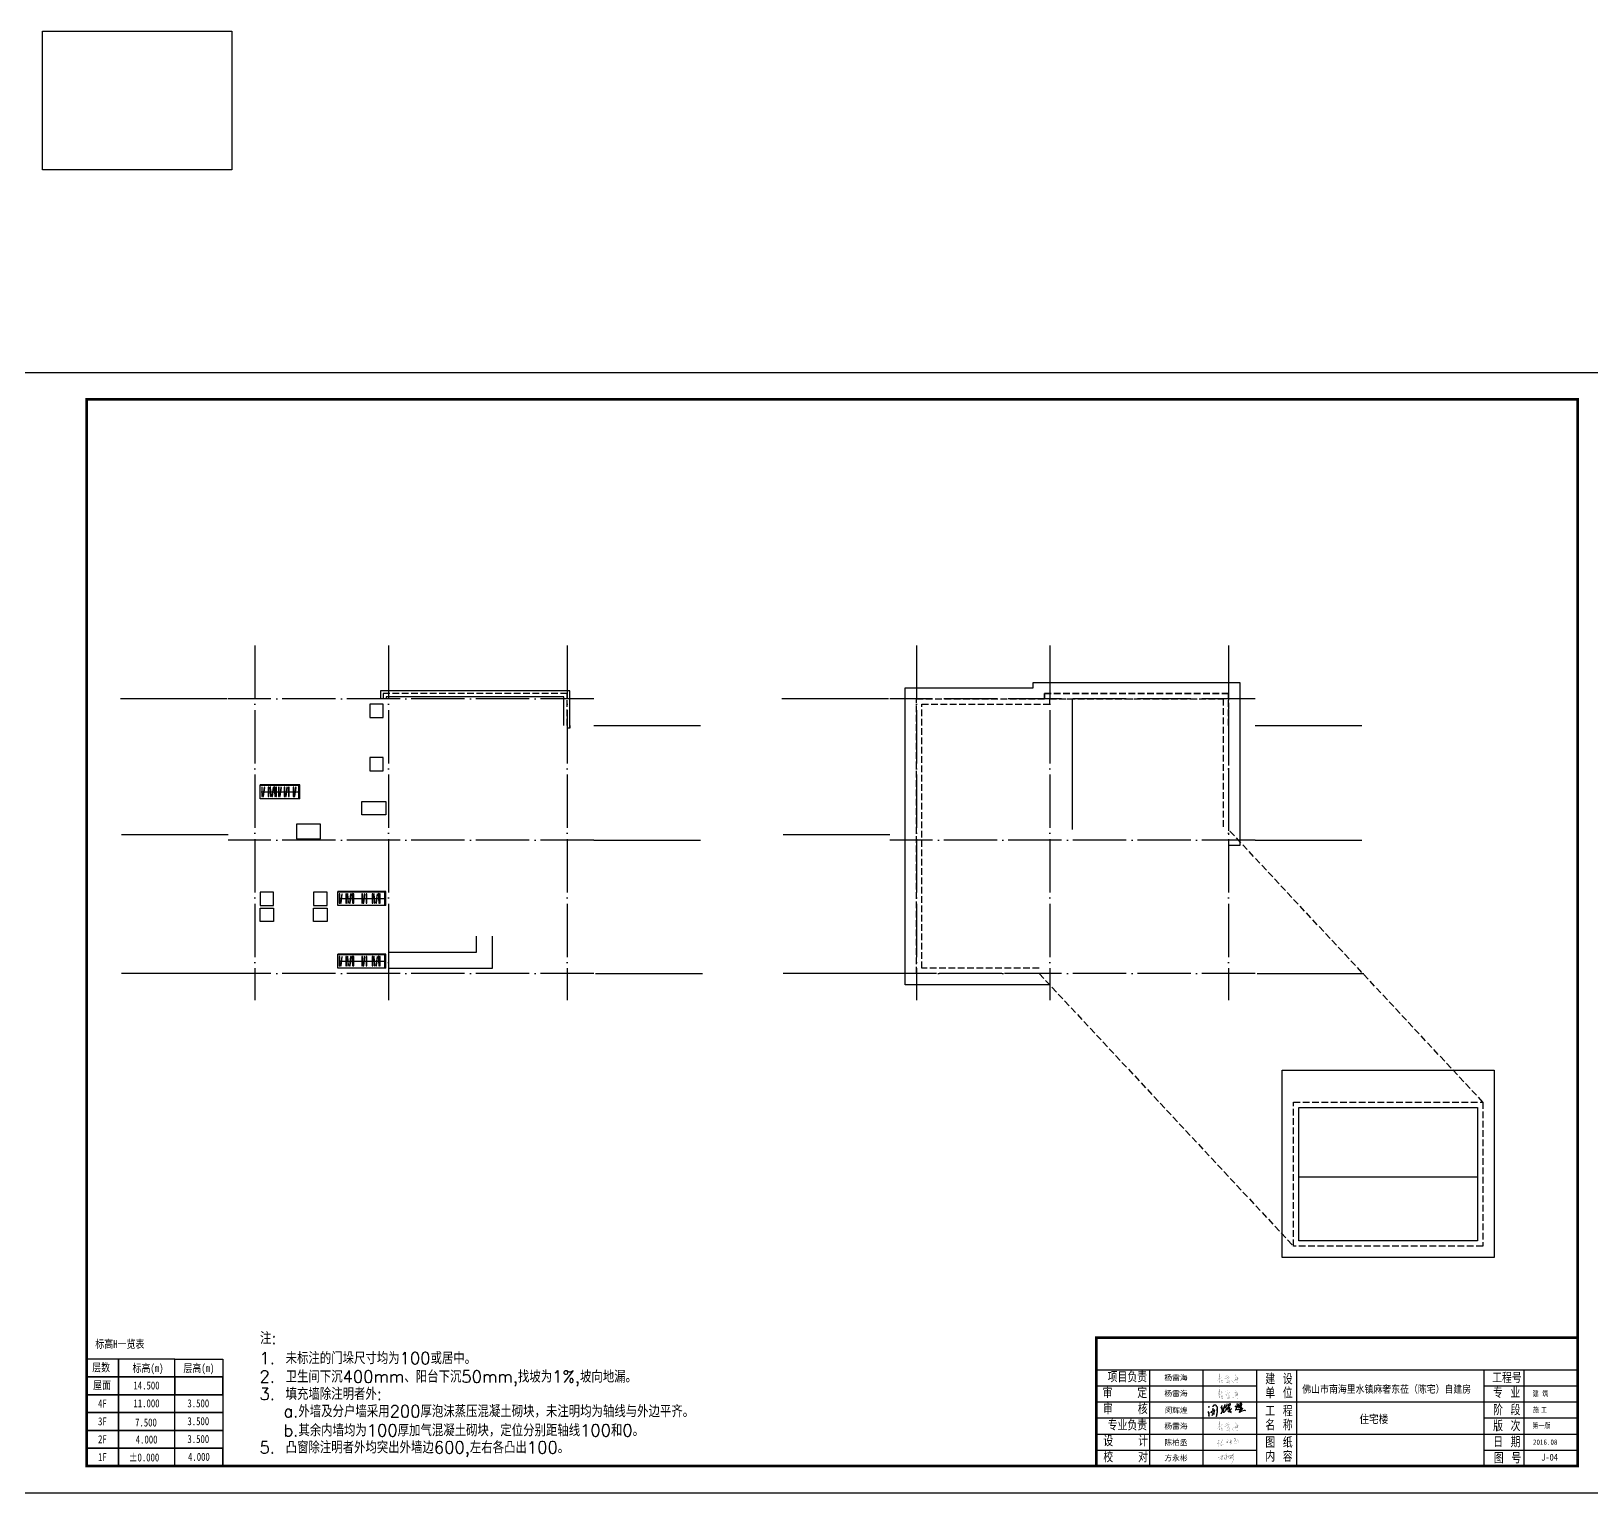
# Model space of a CAD drawing. Extents: x 2265485 to 2764500, y -717688 to -411246.
# Drawn here: x 2473863 to 2532365, y -717688 to -662883 of the extents above; entities that cross this region are included whole.
import ezdxf
from ezdxf.enums import TextEntityAlignment as Align

# ---------------------------------------------------------------- set-up
doc = ezdxf.new("R2010")
doc.units = 0
doc.header["$LTSCALE"] = 1000
doc.header["$MEASUREMENT"] = 0
doc.linetypes.add('DASH', pattern=[0.35, 0.25, -0.1])
doc.linetypes.add('DOTE', pattern=[2.42, 2, -0.2, 0.02, -0.2])
doc.layers.get('0').update_dxf_attribs({"linetype": 'CONTINUOUS'})
for name, color, linetype in [('00-6', 7, 'CONTINUOUS'), ('00L-图例', 155, 'CONTINUOUS'), ('00L-图例文字', 7, 'CONTINUOUS'), ('AXIS', 151, 'CONTINUOUS'), ('DOTE', 252, 'DOTE'), ('E_WINDOW', 140, 'CONTINUOUS'), ('fur', 253, 'CONTINUOUS'), ('LVTRY', 13, 'CONTINUOUS'), ('l立面最前', 6, 'CONTINUOUS'), ('PUB_HATCH', 8, 'CONTINUOUS'), ('PUB_TEXT', 7, 'CONTINUOUS'), ('PUB_TITLE', 4, 'CONTINUOUS'), ('出图文字', 40, 'CONTINUOUS'), ('图层2', 7, 'CONTINUOUS'), ('图签', 7, 'CONTINUOUS'), ('家具', 24, 'CONTINUOUS'), ('环宇图框', 4, 'CONTINUOUS')]:
    doc.layers.add(name, color=color, linetype=linetype)
doc.styles.add('_HZTXT', font='txt.shx', dxfattribs={"width": 0.8, "bigfont": 'HZTXT.shx'})
doc.styles.add('BAN', font='', dxfattribs={"width": 0.8})
doc.styles.get("Standard").update_dxf_attribs({"font": 'TXT', "width": 0.8, "bigfont": '_HZTXT'})
doc.styles.add('图签-黑体', font='simhei.ttf', dxfattribs={"width": 0.9})
doc.styles.add('宋体', font='')
doc.styles.add('标注字体', font='', dxfattribs={"width": 0.8})
doc.styles.add('黑体', font='simhei.ttf')
doc.styles.get('BAN').set_extended_font_data('SimSun')
doc.styles.get('宋体').set_extended_font_data('SimSun')
doc.styles.get('标注字体').set_extended_font_data('NSimSun')

# ---------------------------------------------------------------- blocks, each defined once
blk = doc.blocks.new('yangleihai')
at = {"linetype": 'Continuous', "const_width": 1}
for points in [[(68068, -124148), (68068, -124149), (68065, -124155), (68064, -124161), (68060, -124172), (68059, -124174), (68059, -124176)], [(68061, -124142), (68064, -124141), (68066, -124138), (68067, -124138), (68067, -124137), (68068, -124137), (68068, -124136), (68070, -124135), (68074, -124133), (68075, -124149)], [(68069, -124096), (68072, -124099), (68074, -124113), (68074, -124130)], [(68079, -124127), (68077, -124130), (68074, -124130), (68074, -124133)], [(68082, -124160), (68078, -124152), (68078, -124150), (68075, -124149), (68074, -124150), (68075, -124175), (68074, -124179), (68074, -124191), (68075, -124192)], [(68107, -124203), (68107, -124202), (68108, -124153), (68107, -124147), (68104, -124143), (68102, -124143), (68099, -124143), (68094, -124148), (68091, -124148), (68089, -124149)], [(68092, -124133), (68098, -124133), (68098, -124137), (68097, -124138), (68092, -124145), (68091, -124146), (68091, -124148)], [(68093, -124174), (68094, -124171), (68095, -124161)], [(68147, -124148), (68151, -124152), (68157, -124153), (68160, -124151), (68161, -124151), (68165, -124145), (68164, -124141), (68159, -124141), (68156, -124143), (68153, -124143), (68152, -124145), (68147, -124147), (68147, -124148), (68143, -124151), (68133, -124159), (68130, -124160), (68123, -124160)], [(68131, -124138), (68133, -124138), (68134, -124138)], [(68158, -124126), (68156, -124126), (68147, -124128), (68145, -124130), (68140, -124132), (68137, -124135), (68133, -124136), (68133, -124138)], [(68137, -124164), (68143, -124164)], [(68148, -124168), (68144, -124170), (68138, -124171)], [(68145, -124140), (68146, -124145), (68147, -124147)], [(68166, -124194), (68169, -124184), (68168, -124181), (68169, -124175), (68167, -124172), (68161, -124171), (68159, -124172), (68157, -124174), (68156, -124174)], [(68160, -124157), (68159, -124157), (68159, -124159), (68158, -124160)], [(68190, -124152), (68194, -124153), (68197, -124157), (68198, -124159)], [(68195, -124133), (68197, -124134), (68197, -124139)], [(68208, -124173), (68209, -124173), (68220, -124171), (68219, -124180), (68220, -124181), (68223, -124181), (68224, -124179), (68228, -124176), (68229, -124174), (68230, -124174), (68231, -124171), (68234, -124170), (68237, -124167)], [(68209, -124173), (68210, -124163)], [(68237, -124135), (68233, -124136), (68230, -124139), (68228, -124139), (68224, -124143), (68220, -124144), (68218, -124146)], [(68220, -124144), (68220, -124141), (68222, -124138), (68223, -124133), (68225, -124130), (68225, -124129), (68227, -124127), (68227, -124124), (68225, -124122), (68223, -124122), (68223, -124124)], [(68221, -124170), (68220, -124171)], [(68222, -124124), (68223, -124124), (68223, -124126)], [(68226, -124159), (68228, -124161), (68230, -124161), (68234, -124162), (68234, -124164), (68233, -124166), (68229, -124167), (68228, -124168), (68223, -124170), (68221, -124170), (68221, -124164), (68222, -124162), (68223, -124156), (68225, -124155), (68226, -124153), (68234, -124148), (68239, -124144), (68240, -124144), (68240, -124146), (68240, -124162), (68242, -124162), (68243, -124160), (68246, -124159), (68251, -124154), (68253, -124153), (68253, -124152), (68255, -124150)], [(68235, -124165), (68234, -124164)], [(68236, -124164), (68240, -124163), (68240, -124167), (68240, -124172), (68241, -124174), (68241, -124184), (68240, -124198), (68240, -124199), (68238, -124199), (68236, -124197), (68235, -124197)], [(68237, -124166), (68237, -124167), (68235, -124166), (68235, -124165), (68236, -124165), (68237, -124166), (68240, -124167)], [(68075, -124199), (68075, -124192), (68077, -124191), (68077, -124189)], [(68090, -124184), (68093, -124174), (68096, -124175), (68096, -124180), (68098, -124181), (68097, -124187), (68095, -124190), (68094, -124196), (68093, -124197), (68092, -124201)], [(68096, -124175), (68098, -124174), (68099, -124175), (68100, -124175), (68100, -124173), (68098, -124174)], [(68098, -124181), (68099, -124180), (68099, -124177), (68100, -124176), (68100, -124175)], [(68107, -124202), (68103, -124200), (68102, -124195), (68101, -124195), (68098, -124187), (68097, -124187)], [(68139, -124192), (68141, -124196), (68143, -124197), (68146, -124197), (68147, -124194), (68148, -124193), (68149, -124194), (68152, -124194), (68152, -124193), (68157, -124192)], [(68150, -124172), (68152, -124172), (68154, -124174), (68156, -124174), (68156, -124176), (68152, -124182), (68148, -124193)], [(68165, -124204), (68166, -124194), (68164, -124194), (68159, -124197), (68156, -124197), (68153, -124201), (68151, -124203)], [(68156, -124184), (68158, -124189), (68157, -124192), (68156, -124197)], [(68158, -124189), (68160, -124189), (68163, -124187)], [(68188, -124174), (68190, -124175), (68191, -124176), (68192, -124177), (68192, -124180), (68195, -124184), (68204, -124194), (68207, -124195), (68209, -124193), (68210, -124176), (68209, -124174)]]:
    blk.add_lwpolyline(points, dxfattribs=at)
blk = doc.blocks.new('chengbaicheng')
at = {"linetype": 'Continuous', "const_width": 1}
for points in [[(68063, -124423), (68062, -124423), (68062, -124420), (68065, -124417), (68066, -124418), (68066, -124420)], [(68068, -124433), (68069, -124431), (68069, -124428), (68068, -124427), (68068, -124425), (68067, -124420), (68066, -124420), (68063, -124423), (68063, -124430), (68064, -124432), (68068, -124433), (68068, -124445)], [(68069, -124428), (68072, -124427), (68073, -124425), (68075, -124424), (68077, -124418), (68077, -124412), (68073, -124411), (68071, -124412), (68069, -124413), (68067, -124414), (68065, -124415), (68065, -124417)], [(68066, -124400), (68066, -124401), (68069, -124402), (68069, -124400), (68070, -124398), (68078, -124397), (68078, -124398), (68079, -124399), (68076, -124406), (68074, -124407), (68073, -124411)], [(68068, -124425), (68067, -124425)], [(68068, -124447), (68071, -124447), (68071, -124445), (68068, -124445), (68068, -124447), (68069, -124455)], [(68070, -124455), (68069, -124455), (68068, -124457)], [(68071, -124445), (68072, -124443)], [(68079, -124399), (68080, -124397), (68078, -124397)], [(68089, -124404), (68091, -124404), (68098, -124400), (68103, -124400), (68103, -124403), (68101, -124405), (68100, -124410)], [(68091, -124425), (68089, -124426)], [(68095, -124439), (68096, -124437), (68099, -124436), (68099, -124435), (68102, -124435), (68103, -124443), (68101, -124448), (68099, -124447), (68096, -124444), (68096, -124442), (68095, -124439), (68093, -124439), (68093, -124442), (68090, -124442), (68090, -124439), (68092, -124438), (68093, -124439)], [(68101, -124421), (68097, -124421), (68095, -124423), (68095, -124424), (68091, -124425), (68092, -124421), (68096, -124415), (68099, -124410), (68100, -124410), (68102, -124412), (68101, -124416), (68101, -124419), (68101, -124421), (68102, -124423), (68102, -124426), (68103, -124433)], [(68096, -124437), (68095, -124436), (68095, -124435), (68092, -124435), (68092, -124438)], [(68096, -124442), (68098, -124442)], [(68101, -124419), (68105, -124418), (68105, -124413), (68102, -124412)], [(68121, -124440), (68122, -124435), (68117, -124431), (68112, -124430), (68103, -124433), (68102, -124435)], [(68105, -124398), (68110, -124398), (68112, -124396), (68111, -124394), (68108, -124392), (68105, -124392), (68105, -124398), (68103, -124400)], [(68104, -124391), (68105, -124392)], [(68141, -124409), (68142, -124409), (68146, -124406), (68150, -124405), (68153, -124405), (68154, -124411), (68153, -124412), (68153, -124413), (68151, -124415)], [(68147, -124420), (68148, -124415), (68151, -124415), (68151, -124417), (68153, -124417), (68150, -124419), (68147, -124420), (68145, -124422), (68145, -124424), (68143, -124426), (68142, -124428)], [(68151, -124386), (68151, -124391), (68152, -124392), (68153, -124404), (68161, -124402)], [(68154, -124417), (68154, -124414), (68153, -124413)], [(68153, -124405), (68153, -124404)], [(68156, -124440), (68154, -124417), (68161, -124418), (68162, -124419), (68168, -124418), (68174, -124413), (68178, -124410), (68179, -124414), (68179, -124426)], [(68159, -124398), (68160, -124399), (68161, -124402), (68163, -124402)], [(68171, -124407), (68175, -124403), (68178, -124402), (68179, -124410), (68182, -124410)], [(68195, -124382), (68192, -124382), (68191, -124385), (68186, -124390), (68185, -124393), (68183, -124394), (68179, -124399), (68178, -124402)], [(68184, -124435), (68184, -124433), (68185, -124433), (68186, -124431), (68189, -124430), (68191, -124429), (68192, -124428), (68195, -124427), (68196, -124425), (68194, -124400), (68193, -124398), (68191, -124399), (68188, -124401), (68182, -124410), (68182, -124413), (68179, -124414)], [(68188, -124424), (68190, -124419), (68191, -124418), (68192, -124414), (68191, -124412), (68188, -124412), (68185, -124414), (68184, -124421), (68186, -124423), (68187, -124423), (68187, -124424), (68188, -124424), (68188, -124425), (68186, -124428), (68186, -124431)], [(68192, -124428), (68191, -124426), (68188, -124425)], [(68215, -124400), (68215, -124402), (68214, -124403), (68214, -124400), (68215, -124400), (68222, -124400), (68224, -124402), (68223, -124408), (68222, -124408), (68220, -124409), (68218, -124410), (68212, -124414)], [(68218, -124379), (68217, -124380), (68215, -124378), (68216, -124376), (68219, -124376), (68218, -124379), (68220, -124379)], [(68223, -124395), (68223, -124394), (68225, -124392), (68226, -124392), (68234, -124383), (68234, -124380), (68233, -124378), (68227, -124376), (68219, -124376)], [(68221, -124430), (68223, -124430), (68224, -124431)], [(68222, -124395), (68223, -124395), (68227, -124396), (68232, -124401), (68234, -124403), (68235, -124407), (68235, -124412), (68233, -124415), (68230, -124414), (68226, -124409), (68223, -124408)], [(68254, -124420), (68252, -124421), (68239, -124423), (68237, -124424), (68227, -124426), (68224, -124428), (68223, -124430)], [(68249, -124387), (68247, -124393), (68244, -124395), (68243, -124400), (68254, -124399), (68257, -124401), (68261, -124406)]]:
    blk.add_lwpolyline(points, dxfattribs=at)
blk = doc.blocks.new('方永彬')
at = {"linetype": 'Continuous', "const_width": 0.009}
for points in [[(0.407119, 0.439588), (0.394631, 0.439588), (0.389635, 0.434593), (0.374649, 0.437091), (0.374649, 0.4271), (0.389635, 0.429598), (0.404621, 0.429598), (0.407119, 0.439588), (0.449579, 0.447081), (0.464565, 0.454574), (0.499532, 0.462067), (0.519514, 0.472058), (0.604434, 0.499532), (0.60943, 0.504528), (0.631909, 0.509523), (0.636904, 0.514518), (0.654388, 0.514518), (0.649392, 0.494537), (0.624416, 0.454574), (0.621918, 0.437091)], [(0.474556, 0.337184), (0.484546, 0.327194), (0.494537, 0.324696), (0.519514, 0.337184), (0.541993, 0.354668), (0.541993, 0.359663), (0.546988, 0.359663), (0.604434, 0.419607), (0.60943, 0.434593), (0.621918, 0.437091), (0.621918, 0.419607), (0.616923, 0.417109), (0.594444, 0.332189), (0.594444, 0.297222), (0.599439, 0.292226), (0.611927, 0.294724), (0.614425, 0.302217), (0.624416, 0.307212), (0.626913, 0.317203), (0.636904, 0.324696), (0.649392, 0.349673), (0.659383, 0.357166), (0.659383, 0.364659), (0.676866, 0.39463), (0.689355, 0.437091), (0.689355, 0.479551), (0.676866, 0.507025), (0.66188, 0.519514), (0.66188, 0.527007), (0.681862, 0.529504), (0.691852, 0.536997), (0.701843, 0.536997), (0.704341, 0.541993), (0.724322, 0.546988), (0.766782, 0.569467), (0.779271, 0.571965), (0.831722, 0.596941), (0.876679, 0.611927), (0.891665, 0.611927), (0.891665, 0.57696)], [(0.586951, 0.569467), (0.626913, 0.551983), (0.649392, 0.5345), (0.659383, 0.532002), (0.664689, 0.521387), (0.654388, 0.514518)], [(0.799252, 0.377147), (0.804247, 0.377147), (0.804247, 0.38464), (0.809243, 0.389635), (0.814238, 0.4271), (0.80175, 0.429598), (0.784266, 0.419607), (0.784266, 0.397128), (0.796754, 0.377147), (0.799252, 0.377147), (0.799252, 0.362161), (0.786764, 0.349673), (0.781055, 0.326837), (0.771775, 0.322198), (0.779271, 0.322198), (0.781768, 0.327194), (0.784266, 0.339682), (0.791759, 0.337184), (0.791759, 0.332189), (0.796754, 0.332189), (0.809243, 0.344677), (0.819233, 0.347175), (0.831722, 0.329691), (0.859196, 0.307212), (0.874182, 0.299719), (0.891665, 0.299719), (0.896661, 0.312208), (0.899158, 0.349673), (0.904154, 0.357166), (0.904154, 0.4271), (0.906651, 0.444584), (0.906651, 0.556979), (0.901656, 0.574462), (0.891665, 0.57696), (0.884172, 0.571965), (0.861694, 0.529504)], [(0.904154, 0.4271), (0.881675, 0.417109), (0.879177, 0.409616), (0.869186, 0.399626), (0.864191, 0.399626), (0.816736, 0.349673), (0.809243, 0.354668), (0.809243, 0.359663), (0.799252, 0.362161)], [(0.896661, 0.666876), (0.904154, 0.66188), (0.899158, 0.621918), (0.891665, 0.611927)], [(0.906651, 0.444584), (0.924135, 0.447081), (0.924135, 0.452077), (0.931628, 0.454574), (0.949112, 0.474556), (0.9616, 0.479551), (0.974088, 0.494537), (0.981581, 0.494537), (0.996567, 0.509523), (1.00406, 0.509523), (1.00406, 0.514518), (1.059009, 0.549486), (1.076492, 0.556979), (1.088981, 0.556979), (1.086483, 0.541993), (1.07899, 0.539495), (1.064004, 0.517016), (1.049018, 0.507025), (1.049018, 0.50203), (1.009056, 0.462067), (1.009056, 0.444584), (1.039028, 0.452077), (1.051516, 0.462067), (1.069, 0.467063), (1.07899, 0.477053), (1.101469, 0.487044), (1.131441, 0.509523), (1.146427, 0.509523), (1.146427, 0.509523), (1.138934, 0.452077), (1.138934, 0.404621), (1.12145, 0.402123), (1.086483, 0.374649), (1.076492, 0.372151), (1.071497, 0.362161), (1.061507, 0.362161), (1.056511, 0.359663), (1.056511, 0.354668), (1.029037, 0.35217), (1.029037, 0.359663)], [(1.098971, 0.354668), (1.138934, 0.354668), (1.138934, 0.404621), (1.138934, 0.422105), (1.15392, 0.424602), (1.171404, 0.442086), (1.193883, 0.454574), (1.19638, 0.382142), (1.18639, 0.359663), (1.178897, 0.35217), (1.146427, 0.349673), (1.13951, 0.354284), (1.136436, 0.329691)], [(1.193883, 0.454574), (1.19638, 0.46956), (1.188887, 0.499532), (1.191385, 0.514518), (1.18639, 0.5345), (1.188887, 0.546988), (1.188887, 0.554481), (1.176399, 0.554481), (1.176399, 0.554481), (1.171404, 0.561974), (1.148925, 0.569467), (1.146427, 0.524509), (1.161413, 0.524509), (1.168906, 0.532002), (1.18639, 0.5345)], [(1.191385, 0.606932), (1.18639, 0.594443), (1.189351, 0.547054), (1.241338, 0.554481)], [(1.19638, 0.46956), (1.206371, 0.472058), (1.218859, 0.482049), (1.221357, 0.489542), (1.226352, 0.489542), (1.233845, 0.499532), (1.241338, 0.50203), (1.246333, 0.514518), (1.258822, 0.524509), (1.288794, 0.561974), (1.273808, 0.57696), (1.273808, 0.599439), (1.288794, 0.61942), (1.296287, 0.621918), (1.31377, 0.641899), (1.341245, 0.659383), (1.353733, 0.659383), (1.348738, 0.641899), (1.338747, 0.634406), (1.291291, 0.564471), (1.291291, 0.559476), (1.336249, 0.536997), (1.34624, 0.517016), (1.338747, 0.482049), (1.333752, 0.479551), (1.333752, 0.472058), (1.323761, 0.452077), (1.318766, 0.449579), (1.298784, 0.414612), (1.298784, 0.389635), (1.323761, 0.362161), (1.341245, 0.324696), (1.341245, 0.289729), (1.333752, 0.252264), (1.31377, 0.214799), (1.311273, 0.199813), (1.30378, 0.194817), (1.293789, 0.169841), (1.248831, 0.097409), (1.241338, 0.077427), (1.231348, 0.069934), (1.221357, 0.047455), (1.221357, 0.047455), (1.221357, 0.047455), (1.221357, 0.047455), (1.221357, 0.047455)]]:
    blk.add_lwpolyline(points, dxfattribs=at)
blk = doc.blocks.new('A$C07F9359A')
at = {"layer": '图签', "linetype": 'Continuous'}
for points in [[(0, 247), (0, 240), (7, 240), (10, 217)], [(37, 450), (3, 447)], [(7, 260), (7, 257)], [(10, 217), (10, 207), (17, 203)], [(17, 203), (17, 213)], [(17, 203), (20, 190)], [(23, 177), (17, 180), (20, 190)], [(20, 190), (30, 190), (30, 177)], [(30, 177), (23, 177)], [(23, 177), (23, 170)], [(23, 170), (33, 170)], [(33, 163), (27, 163), (23, 170)], [(33, 150), (27, 147), (27, 137), (37, 133)], [(33, 170), (30, 177)], [(37, 133), (37, 117), (30, 117), (30, 100), (37, 97)], [(33, 170), (33, 163)], [(33, 163), (33, 150)], [(37, 133), (33, 150)], [(40, 87), (33, 83), (33, 77)], [(33, 77), (40, 77)], [(33, 67), (33, 77)], [(40, 67), (33, 67)], [(33, 67), (37, 57)], [(37, 57), (33, 43), (40, 40), (37, 30), (43, 13)], [(43, 457), (37, 457), (37, 450)], [(37, 450), (43, 450), (43, 457)], [(37, 97), (40, 103)], [(37, 97), (40, 87)], [(37, 57), (43, 60), (40, 67)], [(40, 77), (40, 87)], [(40, 77), (40, 67)], [(57, 457), (63, 457), (63, 463), (43, 457)], [(293, 237), (303, 247), (313, 297), (280, 297), (263, 283), (253, 283), (227, 270), (220, 260), (207, 257), (157, 217), (140, 197), (120, 190)], [(247, 143), (213, 160), (200, 177), (190, 180), (183, 193), (177, 193), (173, 203)], [(177, 77), (177, 73)], [(243, 137), (200, 70), (187, 57), (180, 57)], [(217, 480), (217, 473), (207, 473), (207, 480)], [(217, 480), (213, 483)], [(227, 393), (220, 390), (227, 343), (213, 300)], [(403, 483), (397, 510), (360, 543), (307, 543), (270, 530), (217, 480)], [(287, 227), (270, 193), (270, 183), (263, 170), (253, 163), (253, 150), (247, 143)], [(247, 143), (263, 140), (270, 133), (307, 130)], [(293, 237), (287, 237), (287, 227)], [(287, 227), (293, 227), (293, 237)], [(410, 113), (410, 103), (403, 100), (397, 27), (380, 3), (357, 0)], [(403, 483), (410, 483), (410, 473)], [(410, 473), (403, 477), (403, 483)], [(410, 473), (420, 450), (420, 427)], [(417, 150), (410, 147), (410, 133)], [(410, 133), (420, 133)], [(410, 123), (410, 133)], [(417, 123), (410, 123)], [(410, 123), (410, 113)], [(410, 113), (417, 117), (417, 123)], [(423, 417), (417, 420), (420, 427)], [(423, 190), (417, 187), (417, 173)], [(417, 173), (427, 180), (423, 190)], [(417, 173), (417, 150)], [(420, 133), (417, 150)], [(420, 133), (417, 123)], [(420, 427), (423, 417)], [(423, 417), (427, 360)], [(430, 343), (423, 347), (427, 360)], [(427, 270), (423, 257)], [(423, 257), (433, 257), (433, 267), (427, 270)], [(423, 257), (423, 247)], [(423, 247), (423, 233)], [(423, 233), (423, 247)], [(423, 233), (430, 223), (423, 217), (423, 190)], [(427, 360), (433, 357), (430, 343)], [(430, 330), (427, 310)], [(427, 310), (433, 310)], [(427, 300), (427, 310)], [(433, 300), (427, 300)], [(427, 300), (427, 287)], [(427, 287), (433, 290), (433, 300)], [(427, 287), (427, 270)], [(430, 343), (430, 330)], [(433, 310), (430, 330)], [(433, 310), (433, 300)], [(620, 427), (610, 417), (616, 410)], [(620, 443), (613, 440), (620, 427)], [(616, 160), (620, 150), (613, 147)], [(613, 147), (616, 160)], [(613, 147), (616, 133)], [(616, 410), (620, 427)], [(616, 410), (616, 403), (633, 390), (656, 393), (666, 407), (676, 407), (680, 420)], [(703, 343), (693, 343), (656, 323), (616, 310)], [(680, 287), (676, 273), (670, 273), (670, 263), (650, 237), (643, 213), (630, 200), (626, 177), (620, 177), (616, 160)], [(660, 500), (650, 500), (630, 473), (620, 443)], [(620, 443), (623, 433)], [(686, 300), (680, 297), (680, 287)], [(680, 287), (686, 290), (686, 300)], [(690, 430), (686, 423)], [(703, 343), (700, 323), (690, 313), (686, 300)], [(716, 367), (703, 343)], [(706, 457), (706, 450)], [(853, 347), (856, 323), (836, 283), (823, 273), (803, 243), (790, 237), (756, 203), (743, 197), (716, 197), (706, 207), (706, 237), (723, 273), (723, 283), (733, 297), (740, 340), (726, 337), (716, 327), (716, 320)], [(710, 317), (710, 310)], [(716, 367), (736, 370), (746, 383), (760, 390), (783, 423), (783, 460)], [(746, 433), (743, 417), (736, 417), (726, 387), (716, 380), (716, 367)], [(753, 447), (743, 443), (746, 433)], [(746, 433), (753, 437), (753, 447)], [(756, 467), (753, 447)], [(763, 480), (756, 477), (756, 467)], [(756, 467), (763, 470), (763, 480)], [(796, 570), (793, 553), (776, 526), (776, 513), (766, 500), (763, 480)], [(853, 347), (836, 337), (823, 337)], [(826, 407), (830, 403)], [(836, 457), (830, 417)], [(843, 467), (836, 467), (836, 457)], [(836, 457), (843, 460), (843, 467)], [(856, 516), (843, 467)], [(856, 357), (853, 363)], [(856, 357), (853, 347)], [(856, 516), (860, 516), (863, 530), (856, 526), (856, 516)], [(926, 410), (913, 407), (896, 383), (890, 383), (863, 357), (856, 357)], [(866, 546), (863, 546), (860, 533), (870, 536), (866, 546)], [(866, 553), (866, 546)], [(890, 583), (880, 580)], [(906, 347), (906, 330), (926, 337), (953, 373), (960, 373), (963, 387)], [(913, 357), (906, 353), (906, 347)], [(906, 347), (913, 350), (913, 357)], [(1013, 500), (1036, 546), (1046, 556), (1050, 596), (1023, 600), (963, 566), (946, 546), (940, 546), (910, 510)], [(926, 410), (926, 390), (916, 377), (913, 357)], [(933, 423), (926, 410)], [(946, 247), (926, 237)], [(953, 503), (933, 423)], [(933, 423), (950, 427), (950, 437), (980, 463), (980, 470), (990, 473), (990, 480)], [(1016, 303), (1003, 300), (996, 290), (990, 290), (953, 260), (946, 247)], [(946, 247), (996, 237), (1026, 217), (1076, 200), (1076, 217), (1046, 253), (1023, 300), (1016, 303)], [(963, 530), (956, 523)], [(966, 390), (960, 390), (963, 387)], [(963, 387), (966, 390)], [(966, 390), (973, 393), (973, 400)], [(973, 400), (970, 403)], [(973, 400), (983, 410), (990, 410)], [(990, 410), (990, 417), (1000, 423)], [(1000, 423), (1000, 410), (993, 410), (1006, 330), (1016, 317)], [(1000, 423), (1003, 450), (996, 450)], [(1016, 317), (1033, 320), (1036, 327), (1080, 353), (1090, 353), (1090, 363)], [(1016, 317), (1016, 303)], [(1110, 370), (1100, 367)], [(1320, 370), (1313, 367), (1300, 340), (1296, 320), (1280, 303), (1273, 303)], [(1283, 483), (1276, 480), (1276, 470)], [(1276, 470), (1283, 470)], [(1280, 457), (1276, 470)], [(1283, 470), (1280, 457)], [(1280, 457), (1280, 440), (1290, 440), (1293, 447)], [(1283, 526), (1293, 520)], [(1283, 500), (1283, 483)], [(1283, 470), (1283, 483)], [(1320, 383), (1306, 393)], [(1363, 590), (1356, 560), (1360, 536), (1346, 457), (1320, 383)], [(1320, 383), (1320, 370)], [(1320, 370), (1353, 343), (1386, 333), (1413, 337), (1436, 353), (1436, 360)], [(1370, 603), (1363, 603), (1363, 590)], [(1363, 590), (1370, 593), (1370, 603)], [(1413, 513), (1403, 480), (1380, 447), (1366, 450), (1363, 463)], [(1370, 610), (1370, 603)], [(1410, 603), (1410, 600)], [(1416, 523), (1413, 513)], [(1413, 513), (1420, 516), (1416, 523)], [(1463, 427), (1453, 417), (1446, 430), (1436, 526), (1430, 536), (1416, 533), (1416, 523)], [(1423, 600), (1426, 590), (1420, 556)], [(1420, 556), (1436, 556), (1436, 550), (1423, 540), (1420, 556)], [(1486, 240), (1463, 217), (1453, 197), (1480, 203), (1549, 250), (1596, 273), (1706, 303), (1739, 297), (1739, 287), (1723, 277)], [(1496, 337), (1489, 337), (1470, 313), (1470, 307), (1506, 297)], [(1476, 590), (1476, 586)], [(1483, 423), (1476, 423)], [(1486, 506), (1480, 506)], [(1483, 423), (1489, 423), (1496, 437)], [(1486, 433), (1483, 423)], [(1546, 530), (1486, 506)], [(1486, 506), (1486, 496), (1506, 477), (1516, 473)], [(1489, 440), (1486, 433)], [(1493, 247), (1486, 240)], [(1486, 240), (1493, 240), (1493, 247)], [(1589, 673), (1559, 663), (1489, 596)], [(1516, 473), (1503, 453), (1493, 450), (1489, 440)], [(1496, 437), (1489, 440)], [(1526, 283), (1523, 273), (1509, 267), (1506, 257), (1493, 247)], [(1569, 530), (1586, 590), (1583, 606), (1563, 606), (1513, 576), (1496, 560)], [(1496, 437), (1509, 440), (1529, 460)], [(1503, 343), (1496, 343), (1496, 337)], [(1496, 337), (1506, 333)], [(1503, 343), (1506, 357)], [(1506, 333), (1503, 343)], [(1553, 463), (1549, 440), (1519, 390), (1519, 380), (1506, 377), (1506, 357)], [(1506, 357), (1539, 373), (1549, 383), (1559, 383), (1559, 390), (1586, 400), (1613, 400), (1613, 383), (1596, 367), (1593, 353), (1579, 337), (1563, 327), (1553, 307), (1536, 293), (1536, 283)], [(1506, 297), (1506, 333)], [(1526, 283), (1506, 297)], [(1516, 473), (1523, 490), (1543, 510), (1546, 530)], [(1529, 460), (1526, 467), (1519, 467)], [(1536, 283), (1526, 283)], [(1529, 460), (1553, 463)], [(1536, 283), (1553, 283)], [(1569, 530), (1546, 530)], [(1553, 463), (1559, 500)], [(1559, 500), (1556, 510), (1566, 510)], [(1566, 510), (1559, 500)], [(1566, 510), (1569, 530)]]:
    blk.add_lwpolyline(points, dxfattribs=at)
blk = doc.blocks.new('vcfgvc')
at = {"layer": '环宇图框'}
for p, q in [((-9027, 18), (-9027, 2425)), ((0, 7), (0, 2432)), ((-8024, 25), (-8024, 1823)), ((-8024, 18), (-8024, 1816)), ((-7021, 25), (-7021, 1823)), ((-7021, 18), (-7021, 1816)), ((-6018, 18), (-6018, 1823)), ((-6018, 11), (-6018, 1816)), ((-5266, 25), (-5266, 1823)), ((-1755, 25), (-1755, 1823)), ((-1003, 25), (-1003, 1823)), ((-9027, 1522), (-6018, 1522)), ((-1755, 1522), (0, 1522)), ((-9027, 1222), (0, 1222)), ((-9027, 921), (-6018, 921)), ((-1755, 921), (0, 921)), ((-9027, 620), (0, 620)), ((-9027, 319), (-6018, 319)), ((-1755, 319), (0, 319)), ((-1755, 18), (0, 18))]:
    blk.add_line(p, q, dxfattribs=at)
for points, const_width in [([(-9027, 25), (-9027, 2425), (0, 2425)], 50.1), ([(-9027, 1823), (0, 1823)], 25.1), ([(-6018, 1823), (-6018, 25)], 25.1), ([(-6018, 1816), (-6018, 18)], 25.1), ([(-1755, 1823), (-1755, 25)], 25.1)]:
    blk.add_lwpolyline(points, dxfattribs=dict(at, const_width=const_width))
blk.add_lwpolyline([(-9027, 2425), (0, 2425), (0, 18), (-9027, 18)], close=True, dxfattribs=at)
at = {"xscale": 2, "yscale": 2, "zscale": 2}
for name, p in [('yangleihai', (-142864, 249974)), ('yangleihai', (-142864, 249683)), ('yangleihai', (-142864, 249081)), ('chengbaicheng', (-142873, 249295))]:
    blk.add_blockref(name, p, dxfattribs=at)
at = {"linetype": 'Continuous', "xscale": 300.0000000000001, "yscale": 300.0000000000001, "zscale": 300.0000000000001}
blk.add_blockref('方永彬', (-6856, 52), dxfattribs=at)
at = {"layer": '图签', "xscale": 0.4, "yscale": 0.4, "zscale": 0.4}
blk.add_blockref('A$C07F9359A', (-6930, 946), dxfattribs=at)
at = {"layer": 'PUB_TEXT', "style": '宋体'}
for s, p in [('杨雷海', (-7748, 1624)), ('杨雷海', (-7748, 1329)), ('杨雷海', (-7748, 716)), ('陈柏丞', (-7748, 410)), ('方永彬', (-7748, 120))]:
    blk.add_text(s, height=103.3, dxfattribs=at).set_placement(p)
at = {"layer": '图签', "style": '宋体'}
blk.add_text('闵辉煌', height=103.3, dxfattribs=at).set_placement((-7747, 1015))
at = {"layer": '环宇图框'}
for s, height, style, width, p in [('项目负责', 200.6, '_HZTXT', 0.8, (-8811, 1589)), ('建 设', 200.6, '_HZTXT', 0.8, (-5857, 1553)), ('工程号', 200.6, '_HZTXT', 0.8, (-1605, 1574)), ('审   定', 200.6, '_HZTXT', 0.8, (-8907, 1292)), ('单 位', 200.6, '_HZTXT', 0.8, (-5857, 1290)), ('佛山市南海里水镇麻奢东莅（陈宅）自建房', 140, '黑体', 0.85, (-5164, 1392)), ('专 业', 200.6, '_HZTXT', 0.8, (-1589, 1296)), ('审   核', 200.6, '_HZTXT', 0.8, (-8898, 991)), ('阶 段', 200.6, '_HZTXT', 0.8, (-1587, 972)), ('建 筑', 100.3, '图签-黑体', 0.8, (-844, 1327)), ('专业负责', 200.6, '_HZTXT', 0.8, (-8811, 686)), ('名 称', 200.6, '_HZTXT', 0.8, (-5857, 688)), ('工 程', 200.6, '_HZTXT', 0.8, (-5857, 951)), ('住宅楼', 151.6, '黑体', 0.85, (-4093, 824)), ('版 次', 200.6, '_HZTXT', 0.8, (-1587, 672)), ('施', 100, '图签-黑体', 0.8, (-840, 1024)), ('工', 100, '图签-黑体', 0.8, (-689, 1024)), ('设   计', 200.6, '_HZTXT', 0.8, (-8893, 390)), ('日 期', 200.6, '_HZTXT', 0.8, (-1587, 371)), ('第一版 ', 100.3, '图签-黑体', 0.8, (-850, 729)), ('校   对', 200.6, '_HZTXT', 0.8, (-8893, 89)), ('图 纸', 200.6, '_HZTXT', 0.8, (-5857, 363)), ('内 容', 200.6, '_HZTXT', 0.8, (-5857, 100)), ('2016.08', 100.3, '图签-黑体', 0.8, (-840, 418)), ('图 号', 200.6, '_HZTXT', 0.8, (-1573, 70))]:
    blk.add_text(s, height=height, dxfattribs=dict(at, style=style, width=width)).set_placement(p)
blk = doc.blocks.new('vcbg')
at = {"layer": '家具', "elevation": 0}
for points in [[(-1500, 1250), (-2000, 1250), (-2000, 750), (-1500, 750)], [(-1500, -750), (-2000, -750), (-2000, -1250), (-1500, -1250)]]:
    blk.add_lwpolyline(points, close=True, dxfattribs=at)
blk = doc.blocks.new('2')
at = {"layer": '00L-图例'}
for q in [(2488247, -694217), (2488247, -694217), (2488247, -694217), (2488247, -694217), (2488247, -694217), (2488247, -694217), (2492147, -694217), (2492147, -694217), (2492147, -694217), (2492147, -694217), (2492147, -694217), (2492147, -694217)]:
    blk.add_line((2490347, -694217), q, dxfattribs=at)
for points in [[(2487046, -694217), (2488247, -694217), (2488247, -693548), (2487046, -693548)], [(2488247, -694217), (2490347, -694217), (2490347, -693548), (2488247, -693548)], [(2492147, -694217), (2490347, -694217), (2490347, -693548), (2492147, -693548)], [(2487046, -694886), (2488247, -694886), (2488247, -694217), (2487046, -694217)], [(2487046, -694217), (2488247, -694217), (2488247, -694886), (2487046, -694886)], [(2487046, -694886), (2488247, -694886), (2488247, -694217), (2487046, -694217)], [(2488247, -694886), (2490347, -694886), (2490347, -694217), (2488247, -694217)], [(2488247, -694217), (2490347, -694217), (2490347, -694886), (2488247, -694886)], [(2488247, -694886), (2490347, -694886), (2490347, -694217), (2488247, -694217)], [(2492147, -694886), (2490347, -694886), (2490347, -694217), (2492147, -694217)], [(2492147, -694217), (2490347, -694217), (2490347, -694886), (2492147, -694886)], [(2492147, -694886), (2490347, -694886), (2490347, -694217), (2492147, -694217)], [(2487046, -695555), (2488247, -695555), (2488247, -694886), (2487046, -694886)], [(2488247, -695555), (2490347, -695555), (2490347, -694886), (2488247, -694886)], [(2492147, -695555), (2490347, -695555), (2490347, -694886), (2492147, -694886)], [(2487046, -696224), (2488247, -696224), (2488247, -695555), (2487046, -695555)], [(2488247, -696224), (2490347, -696224), (2490347, -695555), (2488247, -695555)], [(2492147, -696224), (2490347, -696224), (2490347, -695555), (2492147, -695555)], [(2487046, -696894), (2488247, -696894), (2488247, -696224), (2487046, -696224)], [(2488247, -696894), (2490347, -696894), (2490347, -696224), (2488247, -696224)], [(2492147, -696894), (2490347, -696894), (2490347, -696224), (2492147, -696224)], [(2487046, -697563), (2488247, -697563), (2488247, -696894), (2487046, -696894)], [(2488247, -697563), (2490347, -697563), (2490347, -696894), (2488247, -696894)], [(2492147, -697563), (2490347, -697563), (2490347, -696894), (2492147, -696894)]]:
    blk.add_lwpolyline(points, close=True, dxfattribs=at)
at = {"layer": 'PUB_HATCH'}
blk.add_lwpolyline([(2487046, -697563), (2492147, -697563), (2492147, -696894), (2487046, -696894)], close=True, dxfattribs=at)
at = {"layer": '00L-图例文字', "style": 'BAN', "width": 0.8}
for s, p in [('标高H一览表', (2487370, -693134)), ('层数', (2487255, -694014)), ('标高(m)', (2488766, -694039)), ('层高(m)', (2490674, -694039))]:
    blk.add_text(s, height=300, dxfattribs=at).set_placement(p)
for s, p in [('屋面', (2487625, -694529)), ('14.500', (2489291, -694540)), ('4F', (2487638, -695216)), ('11.000', (2489291, -695209)), ('3.500', (2491233, -695209)), ('3F', (2487638, -695885)), ('7.500', (2489271, -695928)), ('3.500', (2491233, -695879)), ('2F', (2487638, -696554)), ('4.000', (2489295, -696567)), ('3.500', (2491233, -696548)), ('1F', (2487638, -697223)), ('%%P0.000', (2489198, -697225)), ('4.000', (2491256, -697217))]:
    blk.add_text(s, height=300, rotation=0, dxfattribs=at).set_placement(p, align=Align.MIDDLE)
blk = doc.blocks.new('SA56A4G5G5A56')
at = {"layer": 'AXIS'}
for p, q in [((2423887, -728286), (2419887, -728286)), ((2437630, -729286), (2441630, -729286)), ((2423930, -733386), (2419930, -733386)), ((2437630, -733586), (2441630, -733586)), ((2423930, -738586), (2419930, -738586)), ((2437700, -738586), (2441700, -738586))]:
    blk.add_line(p, q, dxfattribs=at)

msp = doc.modelspace()

# ---------------------------------------------------------------- linework, layer by layer
for p, q in [((2512899.4, -692819.9), (2512899.4, -687919.9)), ((2521382.7, -705840.3), (2528082.7, -705840.3))]:
    msp.add_line(p, q)
at = {"linetype": 'DASH'}
for p, q in [((2528282.7, -703040.3), (2518749.4, -692819.9)), ((2511649.4, -698219.9), (2521182.7, -708440.3))]:
    msp.add_line(p, q, dxfattribs=at)
at = {"layer": 'DOTE'}
for p, q in [((2482251.3, -685919.9), (2482251.3, -699219.9)), ((2487251.3, -685919.9), (2487251.3, -699219.9)), ((2493951.3, -685919.9), (2493951.3, -699219.9)), ((2507049.4, -685919.9), (2507049.4, -699219.9)), ((2512049.4, -685919.9), (2512049.4, -699219.9)), ((2518749.4, -685919.9), (2518749.4, -699219.9)), ((2494951.3, -687919.9), (2481251.3, -687919.9)), ((2519749.4, -687919.9), (2506049.4, -687919.9)), ((2494951.3, -693219.9), (2481251.3, -693219.9)), ((2519749.4, -693219.9), (2506049.4, -693219.9)), ((2494951.3, -698219.9), (2481251.3, -698219.9)), ((2519749.4, -698219.9), (2506049.4, -698219.9))]:
    msp.add_line(p, q, dxfattribs=at)
at = {"layer": 'E_WINDOW'}
for points in [[(2487251.3, -696819.9), (2487251.3, -698019.9), (2491151.3, -698019.9), (2491151.3, -696819.9)], [(2487251.3, -696819.9), (2487251.3, -697419.9), (2490551.3, -697419.9), (2490551.3, -696819.9)]]:
    msp.add_lwpolyline(points, dxfattribs=at)
at = {"layer": 'fur'}
for p, q in [((2483927.1, -691141.9), (2482451.3, -691141.9)), ((2482451.3, -691669.9), (2482451.3, -691141.9)), ((2483897.1, -691163.1), (2482451.3, -691163.1)), ((2483873.7, -691416.5), (2482484.7, -691416.5)), ((2482526.4, -691229.9), (2482502.2, -691229.9)), ((2482502.2, -691229.9), (2482502.2, -691584.8)), ((2482526.4, -691584.8), (2482526.4, -691229.9)), ((2482592.1, -691229.3), (2482546.5, -691575)), ((2482570.1, -691584.7), (2482615.7, -691238.9)), ((2482615.7, -691238.9), (2482592.1, -691229.3)), ((2482774.7, -691229.9), (2482750.5, -691229.9)), ((2482750.5, -691229.9), (2482750.5, -691584.8)), ((2482774.7, -691584.8), (2482774.7, -691229.9)), ((2482828.9, -691219.4), (2482804.8, -691224.5)), ((2482804.8, -691224.5), (2482828.8, -691576.9)), ((2482852.8, -691571.8), (2482828.9, -691219.4)), ((2482929.2, -691229.3), (2482883.6, -691575)), ((2482907.2, -691584.7), (2482952.7, -691238.9)), ((2482952.7, -691238.9), (2482929.2, -691229.3)), ((2482994.3, -691219.4), (2482970.3, -691224.5)), ((2482970.3, -691224.5), (2482994.2, -691576.9)), ((2483018.3, -691571.8), (2482994.3, -691219.4)), ((2483053.1, -691229.9), (2483028.9, -691229.9)), ((2483028.9, -691229.9), (2483028.9, -691584.8)), ((2483053.1, -691584.8), (2483053.1, -691229.9)), ((2483157.2, -691229.9), (2483133, -691229.9)), ((2483133, -691229.9), (2483133, -691584.8)), ((2483157.2, -691584.8), (2483157.2, -691229.9)), ((2483222.9, -691229.3), (2483177.3, -691575)), ((2483200.9, -691584.7), (2483246.4, -691238.9)), ((2483246.4, -691238.9), (2483222.9, -691229.3)), ((2483375.9, -691229.9), (2483351.7, -691229.9)), ((2483351.7, -691229.9), (2483351.7, -691584.8)), ((2483375.9, -691584.8), (2483375.9, -691229.9)), ((2483441.6, -691229.3), (2483396, -691575)), ((2483419.6, -691584.7), (2483465.1, -691238.9)), ((2483465.1, -691238.9), (2483441.6, -691229.3)), ((2483533.2, -691229.9), (2483509, -691229.9)), ((2483509, -691229.9), (2483509, -691584.8)), ((2483533.2, -691584.8), (2483533.2, -691229.9)), ((2483705.5, -691229.9), (2483681.3, -691229.9)), ((2483681.3, -691229.9), (2483681.3, -691584.8)), ((2483705.5, -691584.8), (2483705.5, -691229.9)), ((2483771.2, -691229.3), (2483725.6, -691575)), ((2483749.2, -691584.7), (2483794.7, -691238.9)), ((2483794.7, -691238.9), (2483771.2, -691229.3)), ((2483897.1, -691669.9), (2483897.1, -691141.9)), ((2483927.1, -691669.9), (2483927.1, -691141.9)), ((2483927.1, -691669.9), (2482451.3, -691669.9)), ((2482502.2, -691584.8), (2482526.4, -691584.8)), ((2482546.5, -691575), (2482570.1, -691584.7)), ((2482750.5, -691584.8), (2482774.7, -691584.8)), ((2482828.8, -691576.9), (2482852.8, -691571.8)), ((2482883.6, -691575), (2482907.2, -691584.7)), ((2482994.2, -691576.9), (2483018.3, -691571.8)), ((2483028.9, -691584.8), (2483053.1, -691584.8)), ((2483133, -691584.8), (2483157.2, -691584.8)), ((2483177.3, -691575), (2483200.9, -691584.7)), ((2483351.7, -691584.8), (2483375.9, -691584.8)), ((2483396, -691575), (2483419.6, -691584.7)), ((2483509, -691584.8), (2483533.2, -691584.8)), ((2483681.3, -691584.8), (2483705.5, -691584.8)), ((2483725.6, -691575), (2483749.2, -691584.7)), ((2487151.3, -695141.9), (2485360.4, -695141.9)), ((2485360.4, -695669.9), (2485360.4, -695141.9)), ((2487121.3, -695163.1), (2485360.4, -695163.1)), ((2487097.9, -695416.5), (2485393.8, -695416.5)), ((2485435.6, -695229.9), (2485411.4, -695229.9)), ((2485411.4, -695229.9), (2485411.4, -695584.8)), ((2485411.4, -695584.8), (2485435.6, -695584.8)), ((2485435.6, -695584.8), (2485435.6, -695229.9)), ((2485501.3, -695229.3), (2485455.7, -695575)), ((2485455.7, -695575), (2485479.3, -695584.7)), ((2485479.3, -695584.7), (2485524.8, -695238.9)), ((2485524.8, -695238.9), (2485501.3, -695229.3)), ((2485683.9, -695229.9), (2485659.7, -695229.9)), ((2485659.7, -695229.9), (2485659.7, -695584.8)), ((2485659.7, -695584.8), (2485683.9, -695584.8)), ((2485683.9, -695584.8), (2485683.9, -695229.9)), ((2485738, -695219.4), (2485714, -695224.5)), ((2485714, -695224.5), (2485738, -695576.9)), ((2485762, -695571.8), (2485738, -695219.4)), ((2485738, -695576.9), (2485762, -695571.8)), ((2485838.3, -695229.3), (2485792.7, -695575)), ((2485792.7, -695575), (2485816.3, -695584.7)), ((2485816.3, -695584.7), (2485861.9, -695238.9)), ((2485861.9, -695238.9), (2485838.3, -695229.3)), ((2485903.5, -695219.4), (2485879.4, -695224.5)), ((2485879.4, -695224.5), (2485903.4, -695576.9)), ((2485903.4, -695576.9), (2485927.4, -695571.8)), ((2485927.4, -695571.8), (2485903.5, -695219.4)), ((2485962.3, -695229.9), (2485938.1, -695229.9)), ((2485938.1, -695229.9), (2485938.1, -695584.8)), ((2485938.1, -695584.8), (2485962.3, -695584.8)), ((2485962.3, -695584.8), (2485962.3, -695229.9)), ((2486285, -695229.9), (2486260.8, -695229.9)), ((2486260.8, -695229.9), (2486260.8, -695584.8)), ((2486260.8, -695584.8), (2486285, -695584.8)), ((2486285, -695584.8), (2486285, -695229.9)), ((2486350.7, -695229.3), (2486305.1, -695575)), ((2486305.1, -695575), (2486328.7, -695584.7)), ((2486328.7, -695584.7), (2486374.3, -695238.9)), ((2486374.3, -695238.9), (2486350.7, -695229.3)), ((2486442.4, -695229.9), (2486418.2, -695229.9)), ((2486418.2, -695229.9), (2486418.2, -695584.8)), ((2486418.2, -695584.8), (2486442.4, -695584.8)), ((2486442.4, -695584.8), (2486442.4, -695229.9)), ((2486671.3, -695229.9), (2486647.1, -695229.9)), ((2486647.1, -695229.9), (2486647.1, -695584.8)), ((2486647.1, -695584.8), (2486671.3, -695584.8)), ((2486671.3, -695584.8), (2486671.3, -695229.9)), ((2486725.5, -695219.4), (2486701.4, -695224.5)), ((2486701.4, -695224.5), (2486725.4, -695576.9)), ((2486725.4, -695576.9), (2486749.4, -695571.8)), ((2486749.4, -695571.8), (2486725.5, -695219.4)), ((2486825.8, -695229.3), (2486780.2, -695575)), ((2486780.2, -695575), (2486803.7, -695584.7)), ((2486803.7, -695584.7), (2486849.3, -695238.9)), ((2486849.3, -695238.9), (2486825.8, -695229.3)), ((2486890.9, -695219.4), (2486866.9, -695224.5)), ((2486866.9, -695224.5), (2486890.8, -695576.9)), ((2486890.8, -695576.9), (2486914.9, -695571.8)), ((2486914.9, -695571.8), (2486890.9, -695219.4)), ((2486949.7, -695229.9), (2486925.5, -695229.9)), ((2486925.5, -695229.9), (2486925.5, -695584.8)), ((2486925.5, -695584.8), (2486949.7, -695584.8)), ((2486949.7, -695584.8), (2486949.7, -695229.9)), ((2487121.3, -695669.9), (2487121.3, -695141.9)), ((2487151.3, -695669.9), (2487151.3, -695141.9)), ((2487151.3, -695669.9), (2485360.4, -695669.9)), ((2487151.3, -697491.9), (2485360.4, -697491.9)), ((2485360.4, -698019.9), (2485360.4, -697491.9)), ((2487121.3, -697513.1), (2485360.4, -697513.1)), ((2487097.9, -697766.5), (2485393.8, -697766.5)), ((2485435.6, -697579.9), (2485411.4, -697579.9)), ((2485411.4, -697579.9), (2485411.4, -697934.8)), ((2485435.6, -697934.8), (2485435.6, -697579.9)), ((2485501.3, -697579.3), (2485455.7, -697925)), ((2485455.7, -697925), (2485479.3, -697934.7)), ((2485479.3, -697934.7), (2485524.8, -697588.9)), ((2485524.8, -697588.9), (2485501.3, -697579.3)), ((2485683.9, -697579.9), (2485659.7, -697579.9)), ((2485659.7, -697579.9), (2485659.7, -697934.8)), ((2485683.9, -697934.8), (2485683.9, -697579.9)), ((2485738, -697569.4), (2485714, -697574.5)), ((2485714, -697574.5), (2485738, -697926.9)), ((2485762, -697921.8), (2485738, -697569.4)), ((2485738, -697926.9), (2485762, -697921.8)), ((2485838.3, -697579.3), (2485792.7, -697925)), ((2485792.7, -697925), (2485816.3, -697934.7)), ((2485816.3, -697934.7), (2485861.9, -697588.9)), ((2485861.9, -697588.9), (2485838.3, -697579.3)), ((2485903.5, -697569.4), (2485879.4, -697574.5)), ((2485879.4, -697574.5), (2485903.4, -697926.9)), ((2485903.4, -697926.9), (2485927.4, -697921.8)), ((2485927.4, -697921.8), (2485903.5, -697569.4)), ((2485962.3, -697579.9), (2485938.1, -697579.9)), ((2485938.1, -697579.9), (2485938.1, -697934.8)), ((2485962.3, -697934.8), (2485962.3, -697579.9)), ((2486285, -697579.9), (2486260.8, -697579.9)), ((2486260.8, -697579.9), (2486260.8, -697934.8)), ((2486285, -697934.8), (2486285, -697579.9)), ((2486350.7, -697579.3), (2486305.1, -697925)), ((2486305.1, -697925), (2486328.7, -697934.7)), ((2486328.7, -697934.7), (2486374.3, -697588.9)), ((2486374.3, -697588.9), (2486350.7, -697579.3)), ((2486442.4, -697579.9), (2486418.2, -697579.9)), ((2486418.2, -697579.9), (2486418.2, -697934.8)), ((2486442.4, -697934.8), (2486442.4, -697579.9)), ((2486671.3, -697579.9), (2486647.1, -697579.9)), ((2486647.1, -697579.9), (2486647.1, -697934.8)), ((2486671.3, -697934.8), (2486671.3, -697579.9)), ((2486725.5, -697569.4), (2486701.4, -697574.5)), ((2486701.4, -697574.5), (2486725.4, -697926.9)), ((2486725.4, -697926.9), (2486749.4, -697921.8)), ((2486749.4, -697921.8), (2486725.5, -697569.4)), ((2486825.8, -697579.3), (2486780.2, -697925)), ((2486780.2, -697925), (2486803.7, -697934.7)), ((2486803.7, -697934.7), (2486849.3, -697588.9)), ((2486849.3, -697588.9), (2486825.8, -697579.3)), ((2486890.9, -697569.4), (2486866.9, -697574.5)), ((2486866.9, -697574.5), (2486890.8, -697926.9)), ((2486890.8, -697926.9), (2486914.9, -697921.8)), ((2486914.9, -697921.8), (2486890.9, -697569.4)), ((2486949.7, -697579.9), (2486925.5, -697579.9)), ((2486925.5, -697579.9), (2486925.5, -697934.8)), ((2486949.7, -697934.8), (2486949.7, -697579.9)), ((2487121.3, -698019.9), (2487121.3, -697491.9)), ((2487151.3, -698019.9), (2487151.3, -697491.9)), ((2487151.3, -698019.9), (2485360.4, -698019.9)), ((2485411.4, -697934.8), (2485435.6, -697934.8)), ((2485659.7, -697934.8), (2485683.9, -697934.8)), ((2485938.1, -697934.8), (2485962.3, -697934.8)), ((2486260.8, -697934.8), (2486285, -697934.8)), ((2486418.2, -697934.8), (2486442.4, -697934.8)), ((2486647.1, -697934.8), (2486671.3, -697934.8)), ((2486925.5, -697934.8), (2486949.7, -697934.8))]:
    msp.add_line(p, q, dxfattribs=at)
at = {"layer": 'LVTRY'}
for p, q in [((2494051.3, -689019.9), (2493951.3, -689019.9)), ((2494051.3, -688919.9), (2494051.3, -689019.9))]:
    msp.add_line(p, q, dxfattribs=at)
for points in [[(2512049.4, -698219.9), (2512049.4, -698639.9), (2506629.4, -698639.9), (2506629.4, -687499.9), (2511429.4, -687499.9), (2511429.4, -687299.9), (2519169.4, -687299.9), (2519169.4, -693419.9), (2518749.4, -693419.9)], [(2494051.3, -689019.9), (2494051.3, -687919.9), (2494051.3, -687619.9), (2486951.3, -687619.9), (2486951.3, -687919.9)], [(2493831.3, -688919.9), (2493831.3, -687919.9), (2493831.3, -687839.9), (2487171.3, -687839.9), (2487171.3, -687919.9)]]:
    msp.add_lwpolyline(points, dxfattribs=at)
at = {"layer": 'LVTRY', "linetype": 'DASH'}
for points in [[(2493951.3, -688919.9), (2493951.3, -687919.9), (2493951.3, -687719.9), (2487051.3, -687719.9), (2487051.3, -687919.9)], [(2511649.4, -698219.9), (2507049.4, -698219.9), (2507049.4, -687919.9), (2511849.4, -687919.9), (2511849.4, -687719.9), (2518749.4, -687719.9), (2518749.4, -693019.9)], [(2511649.4, -698019.9), (2507249.4, -698019.9), (2507249.4, -688119.9), (2512049.4, -688119.9), (2512049.4, -687919.9), (2518549.4, -687919.9), (2518549.4, -692819.9)], [(2518749.4, -688919.9), (2518749.4, -687919.9), (2518749.4, -687719.9), (2511849.4, -687719.9), (2511849.4, -687919.9)]]:
    msp.add_lwpolyline(points, dxfattribs=at)
at = {"layer": 'LVTRY'}
for points in [[(2486251.3, -691769.9), (2487151.3, -691769.9), (2487151.3, -692269.9), (2486251.3, -692269.9)], [(2483802.1, -693169.9), (2484702.1, -693169.9), (2484702.1, -692619.9), (2483802.1, -692619.9)], [(2520762.7, -701840.3), (2528702.7, -701840.3), (2528702.7, -708860.3), (2520762.7, -708860.3)], [(2521382.7, -703240.3), (2528082.7, -703240.3), (2528082.7, -708240.3), (2521382.7, -708240.3)]]:
    msp.add_lwpolyline(points, close=True, dxfattribs=at)
at = {"layer": 'LVTRY', "linetype": 'DASH'}
msp.add_lwpolyline([(2521182.7, -703040.3), (2528282.7, -703040.3), (2528282.7, -708440.3), (2521182.7, -708440.3)], close=True, dxfattribs=at)
at = {"layer": 'l立面最前'}
msp.add_lwpolyline([(2474285.6, -662882.9), (2481385.6, -662882.9), (2481385.6, -668082.9), (2474285.6, -668082.9)], close=True, dxfattribs=at)
at = {"layer": 'PUB_TITLE', "color": 7}
msp.add_lwpolyline([(2473440, -717688.1), (2532840, -717688.1), (2532840, -675688.1), (2473440, -675688.1)], close=True, dxfattribs=at)
at = {"layer": 'PUB_TITLE', "color": 7, "const_width": 100}
msp.add_lwpolyline([(2475940, -716688.1), (2531840, -716688.1), (2531840, -676688.1), (2475940, -676688.1)], close=True, dxfattribs=at)

# ---------------------------------------------------------------- block references
at = {"xscale": 2, "yscale": 2, "zscale": 2}
msp.add_blockref('vcfgvc', (2531840, -716724), dxfattribs=at)
at = {"layer": 'E_WINDOW'}
msp.add_blockref('2', (-11105.9, -19125.4), dxfattribs=at)
at = {"layer": 'fur'}
for p, rotation in [((2485051.3, -689369.9, 0), 180), ((2483701.3, -693670, 0), 90)]:
    msp.add_blockref('vcbg', p, dxfattribs=dict(at, rotation=rotation))
at = {"layer": 'fur', "xscale": -1, "rotation": 90}
msp.add_blockref('vcbg', (2483701.3, -697769.9, 0), dxfattribs=at)
at = {"layer": '图层2'}
for p in [(57321.6, 40366.5), (82119.7, 40366.5)]:
    msp.add_blockref('SA56A4G5G5A56', p, dxfattribs=at)

# ---------------------------------------------------------------- texts
at = {"layer": '00-6'}
for s, p in [('注:', (2482439, -712114.8)), ('1. 未标注的门垛尺寸均为100或居中。', (2482419.9, -712864.8)), ('2. 卫生间下沉400mm、阳台下沉50mm,找坡为1%%%,坡向地漏。', (2482419.9, -713557.3)), ('3. 填充墙除注明者外:', (2482419.9, -714205.8)), ('a.外墙及分户墙采用200厚泡沫蒸压混凝土砌块，未注明均为轴线与外边平齐。', (2483319.3, -714857.3)), ('b.其余内墙均为100厚加气混凝土砌块，定位分别距轴线100和0。', (2483319.2, -715571.9)), ('5. 凸窗除注明者外均突出外墙边600,左右各凸出100。 ', (2482419.9, -716211.8))]:
    msp.add_text(s, height=450, dxfattribs=at).set_placement(p)
at = {"layer": '出图文字', "color": 7, "style": '标注字体', "width": 0.8}
msp.add_text('J-04', height=259.2, dxfattribs=at).set_placement((2530472.9, -716484))

doc.saveas('drawing.dxf')
